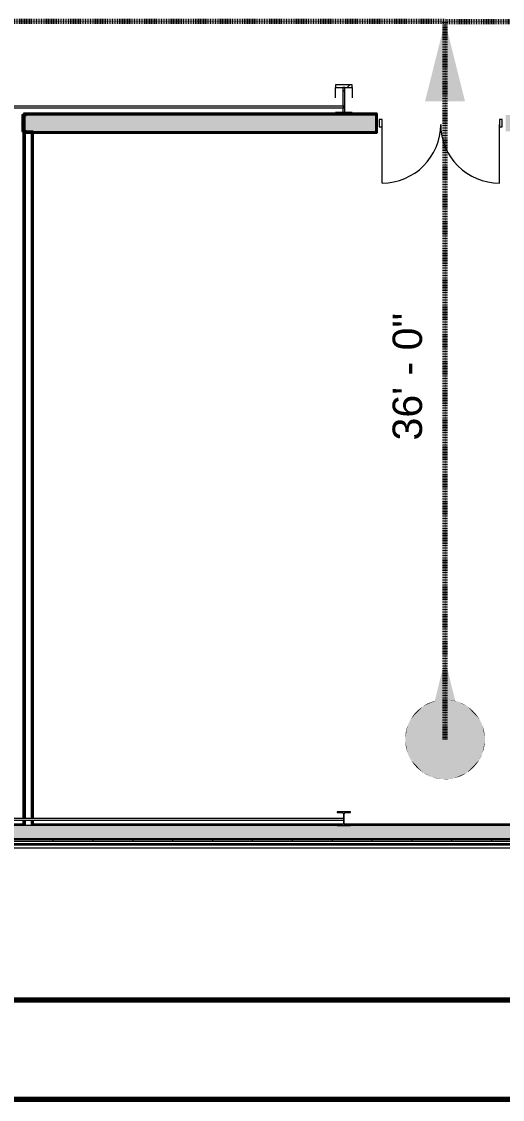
# Model space of a CAD drawing. Header units: inches. Extents: x 0 to 26364, y -23034 to 792.
# Drawn here: x 24629 to 24918, y -22952 to -22303 of the extents above; entities that cross this region are included whole.
import ezdxf

# ---------------------------------------------------------------- set-up
doc = ezdxf.new("R2010")
doc.units = ezdxf.units.IN
doc.header["$MEASUREMENT"] = 0
doc.linetypes.add('Dash', pattern=[0.25, 0.125, -0.125])
for name, color, linetype, lineweight in [('A-ANNO-IDEN', 131, 'Continuous', 9), ('A-ANNO-NOTE', 131, 'Continuous', 9), ('A-DOOR', 31, 'Continuous', 13), ('A-GENM', 13, 'Continuous', 13), ('A-GLAZ-CWMG', 51, 'Continuous', 13), ('A-SITE-ROAD', 130, 'Continuous', 70), ('A-SITE-SWLK', 140, 'Continuous', 70), ('A-WALL', 113, 'Continuous', 13), ('A-WALL-PATT', 111, 'Continuous', 25), ('C-TOPO', 7, 'Continuous', 13), ('I-WALL', 2, 'Continuous', 13), ('L-SITE-WALL', 31, 'Continuous', 13), ('S-BEAM', 12, 'Continuous', 13), ('S-COLS', 52, 'Continuous', 13)]:
    doc.layers.add(name, color=color, linetype=linetype, lineweight=lineweight)
doc.styles.add('Arial_1', font='arial.ttf', dxfattribs={"height": 17.703593})
pattern_1 = [(0, (0, 0), (61.44, 15.36), [2.534, -43.546, 2.534, -43.546, -245.76]), (0, (0, 0), (61.44, 15.36), [-92.16, 2.534, -89.626, 2.534, -43.546, -107.52]), (0, (0, 0), (61.44, 15.36), [-230.4, 2.534, -28.186, 2.534, -74.266]), (120, (23.04, 7.68), (-44.02215, 45.528601), [2.534, -43.546, 2.534, -43.546, -245.76]), (120, (23.04, 7.68), (-44.02215, 45.528601), [-92.16, 2.534, -89.626, 2.534, -43.546, -107.52]), (120, (23.04, 7.68), (-44.02215, 45.528601), [-230.4, 2.534, -28.186, 2.534, -74.266]), (240, (30.72, 38.4), (-17.41785, -60.888601), [2.534, -43.546, 2.534, -43.546, -245.76]), (240, (30.72, 38.4), (-17.41785, -60.888601), [-92.16, 2.534, -89.626, 2.534, -43.546, -107.52]), (240, (30.72, 38.4), (-17.41785, -60.888601), [-230.4, 2.534, -28.186, 2.534, -74.266])]
pattern_2 = [(161.57, (0.96, 0.96), (-7.6802237, -0.0009796), [0, -54.643, 6.067, 0]), (18.43, (-0.96, 0.96), (-7.6802237, 0.0009796), [0, -54.643, 6.067, 0]), (108.43, (0.96, 0.96), (3.8382953, -19.20136532), [18.211, -42.499]), (71.57, (-0.96, 0.96), (3.8382953, 19.20136532), [18.211, -42.499])]
pattern_3 = [(225, (24822.89, -22360.053), (19.00703, -19.00703), []), (225, (24822.89, -22388.853), (19.00703, -19.00703), [])]

# ---------------------------------------------------------------- blocks, each defined once
blk = doc.blocks.new('Struct_Xcel_Sports Complex_rvt-1-Egress Plan')
at = {"layer": 'L-SITE-WALL', "color": 7}
blk.add_line((25074.08, -22798.8), (24243.77, -22798.8), dxfattribs=at)
blk = doc.blocks.new('W-Wide Flange-Column - B2_E-V5-Egress Plan')
at = {"layer": 'S-COLS', "lineweight": 9}
h = blk.add_hatch(dxfattribs=at)
h.set_pattern_fill('FP_4', color=256, style=0, pattern_type=2)
h.set_pattern_definition([(225, (24822.89, -22783.178), (19.00703, -19.00703), []), (225, (24822.89, -22811.978), (19.00703, -19.00703), [])])
h.paths.add_polyline_path([(4, 4.13), (-4, 4.13), (-4, 3.69), (-0.84, 3.69), (-0.35, 3.49), (-0.14, 3), (-0.11, 0.65), (0.06, 0.73), (0.14, 0.73), (0.14, 3), (0.35, 3.49), (0.84, 3.69), (4, 3.69)], flags=0)
h.paths.add_polyline_path([(-0.14, -0.15), (-0.14, -3), (-0.35, -3.49), (-0.84, -3.69), (-4, -3.69), (-4, -4.12), (4, -4.12), (4, -3.69), (0.84, -3.69), (0.35, -3.49), (0.14, -3), (0.13, -0.27), (-0.06, -0.23)], flags=0)
at = {"layer": 'S-COLS', "lineweight": 15}
for p, q in [((4, 4.13), (-4, 4.13)), ((-4, 4.13), (-4, 3.69)), ((-4, 3.69), (-0.84, 3.69)), ((-0.14, 3), (-0.14, 0.62)), ((0.14, 0.73), (0.14, 3)), ((0.84, 3.69), (4, 3.69)), ((4, 3.69), (4, 4.13)), ((-0.84, -3.69), (-4, -3.69)), ((-4, -3.69), (-4, -4.12)), ((-4, -4.12), (4, -4.12)), ((-0.14, -0.15), (-0.14, -3)), ((0.14, -3), (0.14, -0.27)), ((4, -3.69), (0.84, -3.69)), ((4, -4.12), (4, -3.69))]:
    blk.add_line(p, q, dxfattribs=at)
for centre, start, end in [((-0.84, 3), 0, 90), ((0.84, 3), 90, 180), ((-0.84, -3), 270, 0), ((0.84, -3), 180, 270)]:
    blk.add_arc(centre, 0.691, start, end, dxfattribs=at)
blk = doc.blocks.new('columns and girder2 - one-V25-Egress Plan')
at = {"layer": 'S-BEAM', "lineweight": 9}
h = blk.add_hatch(dxfattribs=at)
h.set_pattern_fill('FP_22', color=256, style=0, pattern_type=2)
h.set_pattern_definition(pattern_3)
h.paths.add_polyline_path([(5, -1.25), (-5, -1.25), (-5, -2), (5, -2)], flags=0)
h.paths.add_polyline_path([(5, -17.03), (-5, -17.03), (-5, -18.55), (5, -18.55)], flags=0)
h.paths.add_polyline_path([(3, -1204.89), (-5, -1204.89), (-5, -1206.4), (5, -1206.4), (5, -1204.89)], flags=0)
h.paths.add_polyline_path([(3, -1224.25), (-5, -1224.25), (-5, -1225), (5, -1225), (5, -1224.25)], flags=0)
h = blk.add_hatch(dxfattribs=at)
h.set_pattern_fill('FP_22', color=256, style=0, pattern_type=2)
h.set_pattern_definition(pattern_3)
h.paths.add_polyline_path([(0, -5.72), (0.22, -5.6), (0.01, -5.71)], flags=0)
h.paths.add_polyline_path([(0.62, -2), (-0.63, -2), (-0.63, -17.03), (0.62, -17.03), (0.62, -5.72), (-0.16, -5.67), (-0.36, -5.33), (-0.22, -4.84), (0, -4.72), (0.62, -4.72), (0.62, -3.93)], flags=0)
h.paths.add_polyline_path([(0.62, -1206.4), (-0.63, -1206.4), (-0.63, -1224.25), (0.62, -1224.25), (0.62, -1222.25), (-0.11, -1222.23), (-0.38, -1222.02), (-0.43, -1221.66), (-0.27, -1221.36), (-0.06, -1221.25), (0.62, -1221.25), (0.62, -1214.36)], flags=0)
at = {"layer": 'S-BEAM', "lineweight": 15}
for p, q in [((-5, -1.25), (-5, -2)), ((-5, -2), (5, -2)), ((0.62, -2), (-0.63, -2)), ((-0.63, -2), (-0.63, -17.03)), ((0.62, -4.72), (0.62, -2)), ((0.62, -17.03), (0.62, -5.72)), ((5, -2), (5, -1.25)), ((5, -17.03), (-5, -17.03)), ((-5, -17.03), (-5, -18.55)), ((-5, -18.55), (5, -18.55)), ((-0.63, -17.03), (0.62, -17.03)), ((5, -18.55), (5, -17.03))]:
    blk.add_line(p, q, dxfattribs=at)
at = {"layer": 'S-BEAM'}
for p, q in [((-5, -17.03), (-5, -10.69)), ((5, -10.69), (5, -17.03))]:
    blk.add_line(p, q, dxfattribs=at)
blk = doc.blocks.new('Round Bar - 1_-1257056-Egress Plan')
at = {"layer": 'S-BEAM'}
for p, q in [((24678.62, -22354.33), (24533.39, -22354.33)), ((24533.39, -22355.33), (24678.62, -22355.33))]:
    blk.add_line(p, q, dxfattribs=at)
for start_param, end_param in [(0, 3.141593), (3.141593, 6.283185)]:
    blk.add_ellipse((24533.39, -22354.83), major_axis=(0, 0.5), ratio=0.73532, start_param=start_param, end_param=end_param, dxfattribs=at)
blk = doc.blocks.new('Round Bar - 1_-1257174-Egress Plan')
at = {"layer": 'S-BEAM'}
for p, q in [((24822.89, -22354.33), (24677.63, -22354.33)), ((24677.69, -22355.33), (24822.89, -22355.33))]:
    blk.add_line(p, q, dxfattribs=at)
for start_param, end_param in [(0, 3.141593), (3.141593, 6.283185)]:
    blk.add_ellipse((24822.89, -22354.83), major_axis=(0, 0.5), ratio=0.73532, start_param=start_param, end_param=end_param, dxfattribs=at)
blk = doc.blocks.new('Round Bar - 1_-1264636-Egress Plan')
at = {"layer": 'S-BEAM'}
for p, q in [((24678.94, -22782.91), (24533.34, -22782.91)), ((24533.34, -22783.91), (24678.92, -22783.91))]:
    blk.add_line(p, q, dxfattribs=at)
for start_param, end_param in [(0, 3.141593), (3.141593, 6.283185)]:
    blk.add_ellipse((24533.34, -22783.41), major_axis=(0, 0.5), ratio=0.440323, start_param=start_param, end_param=end_param, dxfattribs=at)
blk = doc.blocks.new('Round Bar - 1_-1264677-Egress Plan')
at = {"layer": 'S-BEAM'}
for p, q in [((24677.32, -22783.91), (24822.91, -22783.91)), ((24822.91, -22782.91), (24677.33, -22782.91))]:
    blk.add_line(p, q, dxfattribs=at)
for start_param, end_param in [(0, 3.141593), (3.141593, 6.283185)]:
    blk.add_ellipse((24822.91, -22783.41), major_axis=(0, 0.5), ratio=0.440323, start_param=start_param, end_param=end_param, dxfattribs=at)
blk = doc.blocks.new('Door_Single_Storefront - one-1371410-Egress Plan')
at = {"layer": 'A-DOOR'}
blk.add_line((-17.65625, -35.3125), (-17.65625, 0), dxfattribs=at)
blk.add_arc((-17.65625, 0), 35.3125, 270, 0, dxfattribs=at)
blk = doc.blocks.new('Rectangular Mullion - Interior 1_75_ x 4_5_-1318268-Egress Plan')
at = {"layer": 'A-GLAZ-CWMG'}
for p, q in [((-1.75, 1.5), (0, 1.5)), ((-1.75, -3), (-1.75, 1.5)), ((0, 1.5), (0, -3)), ((0, -3), (-1.75, -3))]:
    blk.add_line(p, q, dxfattribs=at)
blk = doc.blocks.new('Rectangular Mullion - Interior 1_75_ x 4_5_-1318283-Egress Plan')
at = {"layer": 'A-GLAZ-CWMG'}
for p, q in [((0, 1.5), (-1.75, 1.5)), ((-1.75, 1.5), (-1.75, -3)), ((0, -3), (0, 1.5)), ((-1.75, -3), (0, -3))]:
    blk.add_line(p, q, dxfattribs=at)
blk = doc.blocks.new('Door_Single_Storefront - one-1371411-Egress Plan')
at = {"layer": 'A-DOOR'}
blk.add_line((-17.65625, 35.3125), (-17.65625, 0), dxfattribs=at)
blk.add_arc((-17.65625, 0), 35.3125, 360, 90, dxfattribs=at)
blk = doc.blocks.new('Path of Travel - 01 Start-1855552-Egress Plan')
at = {"layer": 'A-GENM', "linetype": 'Dash', "lineweight": 70}
blk.add_line((8.96, 0), (440.96, 0), dxfattribs=at)
blk = doc.blocks.new('Path of Travel - 02 Middle-1854587-Egress Plan')
at = {"layer": 'A-GENM', "linetype": 'Dash', "lineweight": 70}
blk.add_line((8.96, 0), (2057.96, 0), dxfattribs=at)
blk = doc.blocks.new('Path of Travel - 02 Middle-1854141-Egress Plan')
at = {"layer": 'A-GENM', "linetype": 'Dash', "lineweight": 70}
blk.add_line((8.96, 0), (1082.96, 0), dxfattribs=at)

msp = doc.modelspace()

# ---------------------------------------------------------------- hatches: boundary and pattern name
at = {"layer": 'A-ANNO-NOTE'}
for points in [[(24871.83, -22351.41), (24895.83, -22351.41), (24883.83, -22303.41), (24875.5, -22336.76)], [(24871.83, -22735.41), (24895.83, -22735.41), (24883.83, -22687.41), (24874.66, -22724.1)], [(24859.84, -22734.74), (24907.82, -22734.74), (24891.81, -22712.78), (24875.33, -22724.1)], [(24859.84, -22734.74), (24891.81, -22712.78), (24861.6, -22726.38)], [(24861.6, -22726.38), (24891.81, -22712.78), (24870.62, -22715.38), (24863.47, -22724.1)], [(24861.6, -22726.38), (24870.62, -22715.38), (24863.2, -22723.15), (24862.73, -22724.1)], [(24863.2, -22723.15), (24870.62, -22715.38), (24865.27, -22720.2)], [(24865.27, -22720.2), (24870.62, -22715.38), (24867.1, -22718.2)], [(24870.62, -22715.38), (24891.81, -22712.78), (24878.46, -22712.02)], [(24870.62, -22715.38), (24878.46, -22712.02), (24872.56, -22714.23)], [(24872.56, -22714.23), (24878.46, -22712.02), (24873.36, -22713.82)], [(24873.36, -22713.82), (24878.46, -22712.02), (24877.15, -22712.36)], [(24891.81, -22712.78), (24881.58, -22711.52), (24878.46, -22712.02)], [(24886.09, -22711.52), (24885.64, -22711.48), (24881.58, -22711.52)], [(24891.81, -22712.78), (24886.09, -22711.52), (24881.58, -22711.52)], [(24891.81, -22712.78), (24889.21, -22712.02), (24886.09, -22711.52)], [(24889.21, -22712.02), (24887.88, -22711.76), (24886.09, -22711.52)], [(24907.82, -22734.74), (24906.07, -22726.38), (24891.81, -22712.78), (24900.06, -22724.1)], [(24906.07, -22726.38), (24897.05, -22715.38), (24891.81, -22712.78), (24903.67, -22724.1)], [(24897.05, -22715.38), (24895.11, -22714.23), (24891.81, -22712.78)], [(24895.11, -22714.23), (24894.3, -22713.82), (24891.81, -22712.78)], [(24906.07, -22726.38), (24904.47, -22723.15), (24897.05, -22715.38), (24904.19, -22724.1)], [(24904.47, -22723.15), (24902.39, -22720.2), (24897.05, -22715.38)], [(24902.39, -22720.2), (24900.56, -22718.2), (24897.05, -22715.38)], [(24900.56, -22718.2), (24898.87, -22716.71), (24897.79, -22715.89)], [(24904.47, -22723.15), (24903.74, -22722.01), (24902.39, -22720.2)], [(24859.84, -22734.74), (24861.6, -22726.38), (24861.27, -22727.23)], [(24859.84, -22734.74), (24861.27, -22727.23), (24860.14, -22731.59)], [(24860.14, -22731.59), (24861.27, -22727.23), (24860.72, -22728.95)], [(24906.07, -22726.38), (24905.53, -22725.14), (24904.93, -22724.1)], [(24907.82, -22734.74), (24906.39, -22727.23), (24906.07, -22726.38)], [(24907.82, -22734.74), (24907.53, -22731.59), (24906.39, -22727.23)], [(24907.53, -22731.59), (24906.95, -22728.95), (24906.39, -22727.23)], [(24907.82, -22736.09), (24907.82, -22734.74), (24859.84, -22736.09), (24890.07, -22736.09)], [(24859.84, -22736.09), (24907.82, -22734.74), (24859.84, -22734.74)], [(24907.53, -22731.59), (24907.37, -22730.7), (24906.95, -22728.95)], [(24861.6, -22744.44), (24859.84, -22736.09), (24861.27, -22743.6)], [(24861.27, -22743.6), (24859.84, -22736.09), (24860.14, -22739.23)], [(24875.86, -22758.05), (24859.84, -22736.09), (24861.6, -22744.44)], [(24875.86, -22758.05), (24907.82, -22736.09), (24859.84, -22736.09)], [(24861.27, -22743.6), (24860.14, -22739.23), (24860.72, -22741.88)], [(24875.86, -22758.05), (24906.07, -22744.44), (24907.82, -22736.09), (24890.07, -22748.29)], [(24906.07, -22744.44), (24906.39, -22743.6), (24907.82, -22736.09)], [(24906.39, -22743.6), (24907.53, -22739.23), (24907.82, -22736.09)], [(24906.39, -22743.6), (24906.95, -22741.88), (24907.53, -22739.23)], [(24907.53, -22739.23), (24907.65, -22738.34), (24907.82, -22736.09)], [(24875.86, -22758.05), (24861.6, -22744.44), (24870.62, -22755.45)], [(24870.62, -22755.45), (24861.6, -22744.44), (24863.2, -22747.67)], [(24870.62, -22755.45), (24863.2, -22747.67), (24865.27, -22750.63)], [(24875.86, -22758.05), (24897.05, -22755.45), (24906.07, -22744.44), (24890.07, -22751.65)], [(24897.05, -22755.45), (24904.47, -22747.67), (24906.07, -22744.44)], [(24897.05, -22755.45), (24902.39, -22750.63), (24904.47, -22747.67)], [(24902.39, -22750.63), (24903.74, -22748.82), (24904.47, -22747.67)], [(24904.47, -22747.67), (24905.53, -22745.68), (24906.07, -22744.44)], [(24870.62, -22755.45), (24865.27, -22750.63), (24867.1, -22752.62)], [(24897.05, -22755.45), (24900.56, -22752.62), (24902.39, -22750.63)], [(24897.05, -22755.45), (24897.79, -22754.93), (24900.56, -22752.62)], [(24897.79, -22754.93), (24898.87, -22754.12), (24900.56, -22752.62)], [(24875.86, -22758.05), (24870.62, -22755.45), (24872.56, -22756.6)], [(24889.21, -22758.8), (24897.05, -22755.45), (24875.86, -22758.05)], [(24886.09, -22759.31), (24889.21, -22758.8), (24875.86, -22758.05)], [(24886.09, -22759.31), (24875.86, -22758.05), (24881.58, -22759.31)], [(24881.58, -22759.31), (24875.86, -22758.05), (24878.46, -22758.8)], [(24884.28, -22759.41), (24886.09, -22759.31), (24882.03, -22759.34)], [(24886.09, -22759.31), (24887.88, -22759.07), (24889.21, -22758.8)], [(24889.21, -22758.8), (24895.11, -22756.6), (24897.05, -22755.45), (24890.07, -22758.43)], [(24889.21, -22758.8), (24894.3, -22757.01), (24895.11, -22756.6), (24890.07, -22758.48)], [(24889.21, -22758.8), (24890.52, -22758.46), (24894.3, -22757.01), (24890.07, -22758.5)], [(24890.52, -22758.46), (24893.07, -22757.56), (24894.3, -22757.01)]]:
    msp.add_hatch(color=256, dxfattribs=at).paths.add_polyline_path(points, flags=0)
at = {"layer": 'A-WALL-PATT', "lineweight": 9}
h = msp.add_hatch(dxfattribs=at)
h.set_pattern_fill('FP_11', color=256, style=0, pattern_type=2)
h.set_pattern_definition(pattern_2)
h.paths.add_polyline_path([(25738.77, -22369.55), (25738.77, -22359.55), (25563.52, -22359.55), (25563.52, -22369.55), (25662.11, -22369.55)], flags=0)
h.paths.add_polyline_path([(25481.52, -22369.55), (25481.52, -22359.55), (25161.52, -22359.55), (25161.52, -22369.55), (25381.37, -22369.55)], flags=0)
h.paths.add_polyline_path([(25118.02, -22369.55), (25118.02, -22359.55), (24920.27, -22359.55), (24920.27, -22369.55), (25100.63, -22369.55)], flags=0)
h.paths.add_polyline_path([(24842.14, -22369.55), (24842.14, -22359.55), (24630.77, -22359.55), (24630.77, -22369.55), (24819.89, -22369.55)], flags=0)
h.paths.add_polyline_path([(22798.64, -22369.55), (22798.64, -22359.55), (22781.39, -22359.55), (22781.39, -22369.55), (22784.51, -22369.55)], flags=0)
h = msp.add_hatch(dxfattribs=at)
h.set_pattern_fill('FP_10', color=256, style=0, pattern_type=2)
h.set_pattern_definition(pattern_1)
h.paths.add_polyline_path([(24629.89, -22787.3), (24630.52, -22787.3), (24630.52, -22783.91), (24629.89, -22783.91), (24629.89, -22786.55)], flags=0)
h.paths.add_polyline_path([(24630.52, -22782.91), (24630.52, -22370.18), (24635.27, -22370.18), (24635.27, -22369.55), (24629.89, -22369.55), (24629.9, -22782.91)], flags=0)
h = msp.add_hatch(dxfattribs=at)
h.set_pattern_fill('FP_10', color=256, style=0, pattern_type=2)
h.set_pattern_definition(pattern_1)
h.paths.add_polyline_path([(24630.52, -22787.3), (24631.14, -22787.3), (24631.14, -22783.91), (24630.52, -22783.91), (24630.52, -22786.55)], flags=0)
h.paths.add_polyline_path([(24631.14, -22782.91), (24631.14, -22370.8), (24634.64, -22370.8), (24634.64, -22370.18), (24630.52, -22370.18), (24630.52, -22782.91)], flags=0)
h = msp.add_hatch(dxfattribs=at)
h.set_pattern_fill('FP_10', color=256, style=0, pattern_type=2)
h.set_pattern_definition(pattern_1)
h.paths.add_polyline_path([(24634.64, -22787.3), (24635.27, -22787.3), (24635.26, -22783.91), (24634.64, -22783.91), (24634.64, -22786.55)], flags=0)
h.paths.add_polyline_path([(24635.27, -22782.91), (24635.27, -22370.18), (24634.64, -22370.18), (24634.64, -22782.91), (24635.26, -22782.91)], flags=0)
h = msp.add_hatch(dxfattribs=at)
h.set_pattern_fill('FP_10', color=256, style=0, pattern_type=2)
h.set_pattern_definition(pattern_1)
h.paths.add_polyline_path([(24635.89, -22787.3), (24635.89, -22783.91), (24635.27, -22783.91), (24635.27, -22787.3)], flags=0)
h.paths.add_polyline_path([(24635.89, -22782.91), (24635.89, -22369.55), (24635.27, -22369.55), (24635.27, -22782.91), (24635.88, -22782.91)], flags=0)
h = msp.add_hatch(dxfattribs=at)
h.set_pattern_fill('FP_11', color=256, style=0, pattern_type=2)
h.set_pattern_definition(pattern_2)
h.paths.add_polyline_path([(24258.4, -22795.3), (25073.33, -22795.3), (25073.33, -22787.3), (24244.77, -22787.3), (24244.77, -22795.3)], flags=0)
h = msp.add_hatch(dxfattribs=at)
h.set_pattern_fill('FP_13', color=256, style=0, pattern_type=2)
h.set_pattern_definition([(0, (0, 0), (30.72, 7.68), [2.534, -20.506, 2.534, -20.506, -122.88]), (0, (0, 0), (30.72, 7.68), [-46.08, 2.534, -43.546, 2.534, -20.506, -53.76]), (0, (0, 0), (30.72, 7.68), [-115.2, 2.534, -12.826, 2.534, -35.866]), (120, (11.52, 3.84), (-22.0110751, 22.7643004), [2.534, -20.506, 2.534, -20.506, -122.88]), (120, (11.52, 3.84), (-22.0110751, 22.7643004), [-46.08, 2.534, -43.546, 2.534, -20.506, -53.76]), (120, (11.52, 3.84), (-22.0110751, 22.7643004), [-115.2, 2.534, -12.826, 2.534, -35.866]), (240, (15.36, 19.2), (-8.7089249, -30.4443004), [2.534, -20.506, 2.534, -20.506, -122.88]), (240, (15.36, 19.2), (-8.7089249, -30.4443004), [-46.08, 2.534, -43.546, 2.534, -20.506, -53.76]), (240, (15.36, 19.2), (-8.7089249, -30.4443004), [-115.2, 2.534, -12.826, 2.534, -35.866])])
h.paths.add_polyline_path([(24244.77, -22795.8), (25073.33, -22795.8), (25073.33, -22795.3), (24244.77, -22795.3)], flags=0)
h = msp.add_hatch(dxfattribs=at)
h.set_pattern_fill('FP_14', color=256, style=0, pattern_type=2)
h.set_pattern_definition([(0, (0, 0), (0, 24), []), (90, (0, 0), (-24, 1e-15), [])])
h.paths.add_polyline_path([(24244.77, -22796.8), (25073.33, -22796.8), (25073.33, -22795.8), (24244.77, -22795.8)], flags=0)
at = {"layer": 'S-COLS', "lineweight": 9}
h = msp.add_hatch(dxfattribs=at)
h.set_pattern_fill('FP_8', color=256, style=0, pattern_type=2)
h.set_pattern_definition([(45, (0, 0), (-19.00703, 19.00703), []), (45, (0, 28.8), (-19.00703, 19.00703), [])])
h.paths.add_polyline_path([(24631.91, -22369.55), (24631.78, -22369.24), (24631.47, -22369.12), (24629.54, -22368.81), (24629.54, -22360.29), (24631.78, -22359.86), (24631.91, -22359.55), (24629.02, -22359.55), (24629.02, -22369.55)], flags=0)

# ---------------------------------------------------------------- linework, layer by layer
at = {"layer": 'A-SITE-ROAD'}
msp.add_line((26158.89, -22952.07), (23703.9, -22952.07), dxfattribs=at)
at = {"layer": 'A-SITE-SWLK'}
msp.add_line((24244.02, -22892.07), (25981.02, -22892.07), dxfattribs=at)
at = {"layer": 'A-WALL', "lineweight": 9}
for p, q in [((24630.77, -22359.55), (24630.77, -22369.55)), ((24630.77, -22359.55), (24842.14, -22359.55)), ((24842.14, -22369.55), (24842.14, -22359.55)), ((24630.52, -22370.18), (24630.52, -22782.94)), ((24635.27, -22370.18), (24630.52, -22370.18)), ((24634.64, -22370.8), (24631.14, -22370.8)), ((24631.14, -22370.8), (24631.14, -22782.94)), ((24634.64, -22370.8), (24634.64, -22782.94)), ((24635.27, -22370.18), (24635.27, -22782.94)), ((24635.89, -22369.55), (24842.14, -22369.55)), ((24629.89, -22786.55), (24629.89, -22787.3)), ((24630.52, -22783.87), (24630.52, -22787.3)), ((24631.14, -22783.87), (24631.14, -22787.3)), ((24634.64, -22783.87), (24634.64, -22787.3)), ((24635.27, -22783.87), (24635.27, -22787.3)), ((24635.89, -22786.55), (24635.89, -22787.3)), ((24818.89, -22787.3), (24537.39, -22787.3)), ((25073.33, -22787.3), (24826.89, -22787.3)), ((25074.08, -22796.8), (24244.02, -22796.8)), ((25074.08, -22798.3), (24244.02, -22798.3)), ((25073.33, -22795.3), (24244.77, -22795.3)), ((25073.33, -22795.8), (24244.77, -22795.8))]:
    msp.add_line(p, q, dxfattribs=at)
at = {"layer": 'A-WALL', "lineweight": 25}
for p, q in [((24629.89, -22786.55), (24533.69, -22786.55)), ((24822.59, -22786.55), (24635.89, -22786.55)), ((24965.45, -22786.55), (24823.19, -22786.55)), ((24244.02, -22798.62), (25074.08, -22798.62))]:
    msp.add_line(p, q, dxfattribs=at)
at = {"layer": 'C-TOPO'}
for p, q in [((24244.02, -22892.07), (25981.02, -22892.07)), ((25981.02, -22892.07), (24244.02, -22892.07)), ((26363.97, -22952.07), (23703.9, -22952.07)), ((26284.89, -22952.07), (23703.9, -22952.07))]:
    msp.add_line(p, q, dxfattribs=at)
at = {"layer": 'I-WALL', "lineweight": 25}
for p, q in [((24842.89, -22358.8), (24630.02, -22358.8)), ((24630.02, -22358.8), (24630.02, -22370.3)), ((24842.89, -22370.3), (24842.89, -22358.8)), ((24635.89, -22369.55), (24629.89, -22369.55)), ((24629.89, -22369.55), (24629.89, -22782.94)), ((24630.02, -22370.3), (24842.89, -22370.3)), ((24635.89, -22782.94), (24635.89, -22369.55)), ((24629.89, -22783.87), (24629.89, -22786.55)), ((24635.89, -22786.55), (24635.89, -22783.87))]:
    msp.add_line(p, q, dxfattribs=at)
at = {"layer": 'L-SITE-WALL'}
for p, q in [((24243.77, -22798.8), (25074.08, -22798.8)), ((25232.82, -22800.8), (22652.39, -22800.8))]:
    msp.add_line(p, q, dxfattribs=at)
at = {"layer": 'S-COLS', "lineweight": 15}
for p, q in [((24631.91, -22359.55), (24629.02, -22359.55)), ((24629.02, -22359.55), (24629.02, -22369.55)), ((24629.54, -22360.29), (24631.47, -22359.99)), ((24629.54, -22368.81), (24629.54, -22360.29)), ((24629.02, -22369.55), (24631.91, -22369.55)), ((24631.47, -22369.12), (24629.54, -22368.81))]:
    msp.add_line(p, q, dxfattribs=at)
for centre, start, end in [((24631.47, -22359.55), 270, 0), ((24631.47, -22369.55), 0, 90)]:
    msp.add_arc(centre, 0.436, start, end, dxfattribs=at)

# ---------------------------------------------------------------- block references
at = {"layer": 'A-DOOR'}
msp.add_blockref('Door_Single_Storefront - one-1371410-Egress Plan', (24863.55, -22365.3), dxfattribs=at)
at = {"layer": 'A-DOOR', "rotation": 180}
msp.add_blockref('Door_Single_Storefront - one-1371411-Egress Plan', (24898.86, -22365.3), dxfattribs=at)
at = {"layer": 'A-GENM'}
for name, p, rotation in [('Path of Travel - 02 Middle-1854587-Egress Plan', (24892.79, -22303.41), 180), ('Path of Travel - 01 Start-1855552-Egress Plan', (24883.83, -22744.37), 90)]:
    msp.add_blockref(name, p, dxfattribs=dict(at, rotation=rotation))
msp.add_blockref('Path of Travel - 02 Middle-1854141-Egress Plan', (24874.87, -22303.41), dxfattribs=at)
at = {"layer": 'A-GLAZ-CWMG', "rotation": 180}
msp.add_blockref('Rectangular Mullion - Interior 1_75_ x 4_5_-1318283-Egress Plan', (24844.14, -22365.3), dxfattribs=at)
at = {"layer": 'A-GLAZ-CWMG', "extrusion": (0, 0, -1), "rotation": 180}
msp.add_blockref('Rectangular Mullion - Interior 1_75_ x 4_5_-1318268-Egress Plan', (-24918.27, -22365.3), dxfattribs=at)
at = {"layer": 'S-BEAM', "rotation": 180}
msp.add_blockref('columns and girder2 - one-V25-Egress Plan', (24822.89, -22360.05), dxfattribs=at)
at = {"layer": 'S-BEAM'}
for name in ['Round Bar - 1_-1257056-Egress Plan', 'Round Bar - 1_-1257174-Egress Plan', 'Round Bar - 1_-1264636-Egress Plan', 'Round Bar - 1_-1264677-Egress Plan']:
    msp.add_blockref(name, (0, 0), dxfattribs=at)
at = {"layer": 'S-COLS', "rotation": 180}
msp.add_blockref('W-Wide Flange-Column - B2_E-V5-Egress Plan', (24822.89, -22783.18), dxfattribs=at)

# ---------------------------------------------------------------- texts
at = {"layer": 'A-ANNO-IDEN', "insert": (24852.25, -22517.15), "char_height": 17.704, "width": 91.368, "attachment_point": 2, "rotation": 90, "line_spacing_factor": 0.938532, "style": 'Arial_1', "bg_fill": 3, "box_fill_scale": 1.25, "bg_fill_color": 0, "bg_fill_transparency": 0}
msp.add_mtext('36\' - 0"', dxfattribs=at)

# ---------------------------------------------------------------- next in the draw order: block references
at = {"lineweight": 5}
msp.add_blockref('Struct_Xcel_Sports Complex_rvt-1-Egress Plan', (0, 0), dxfattribs=at)

doc.saveas('drawing.dxf')
